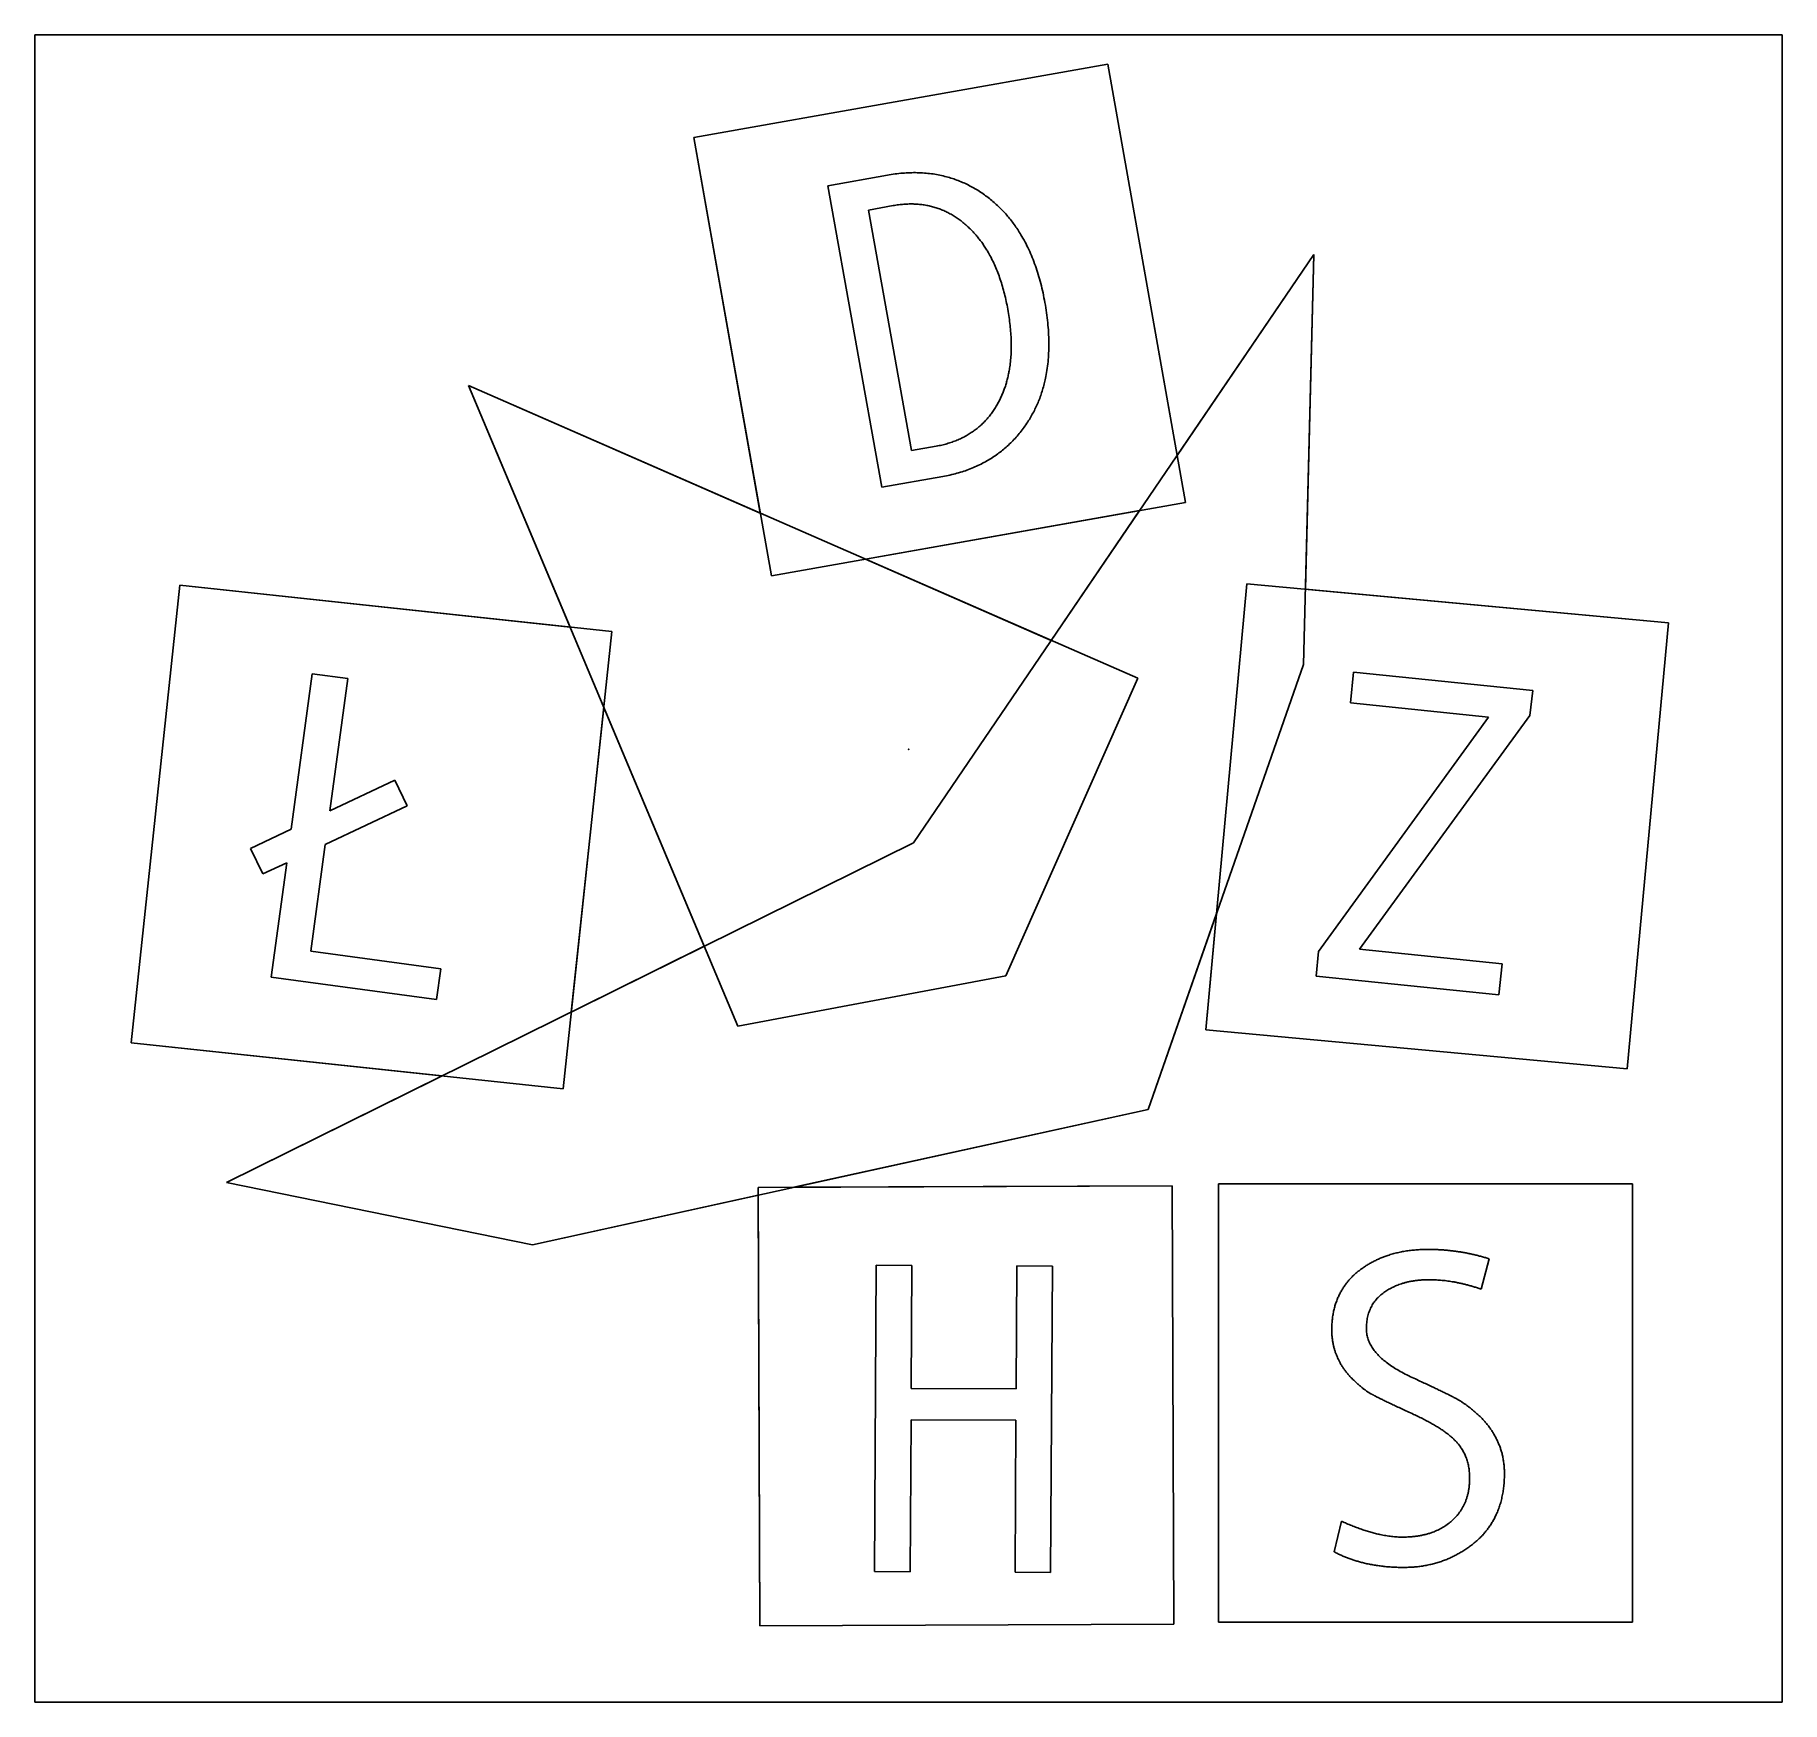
# Model space of a CAD drawing. Header units: centimetres. Extents: x -0.55 to 0.55, y -0.6 to 0.45.
import ezdxf

# ---------------------------------------------------------------- set-up
doc = ezdxf.new("R2010")
doc.units = ezdxf.units.CM
doc.header["$MEASUREMENT"] = 0
doc.layers.add('LDZ_Logo v3_Sketch1', color=7, linetype='Continuous')
doc.layers.add('LDZ_Logo v3_Sketch2', color=7, linetype='Continuous')

msp = doc.modelspace()

# ---------------------------------------------------------------- linework, layer by layer
at = {"layer": 'LDZ_Logo v3_Sketch1'}
for p, q in [((-0.1352, 0.3855), (0.1255, 0.4316)), ((0.1255, 0.4316), (0.1743, 0.1555)), ((-0.0863, 0.1094), (-0.1352, 0.3855)), ((-0.0507, 0.355), (-0.0133, 0.3617)), ((-0.0167, 0.1651), (-0.0507, 0.355)), ((-0.0096, 0.3425), (-0.0252, 0.3397)), ((-0.0252, 0.3397), (0.0019, 0.1883)), ((0.0031, -0.0588), (0.2553, 0.3117)), ((0.2553, 0.3117), (0.2487, 0.0534)), ((-0.1075, -0.1744), (-0.2771, 0.2293)), ((-0.2771, 0.2293), (0.1444, 0.0449)), ((0.0019, 0.1883), (0.0175, 0.191)), ((0.0216, 0.1719), (-0.0167, 0.1651)), ((0.1743, 0.1555), (-0.0863, 0.1094)), ((-0.4895, -0.1847), (-0.4587, 0.1034)), ((-0.4587, 0.1034), (-0.1867, 0.0743)), ((0.1871, -0.1767), (0.2131, 0.1043)), ((0.2131, 0.1043), (0.4784, 0.0798)), ((0.4784, 0.0798), (0.4525, -0.2012)), ((-0.1867, 0.0743), (-0.2175, -0.2138)), ((-0.3886, -0.0502), (-0.3754, 0.0477)), ((-0.3754, 0.0477), (-0.3531, 0.0447)), ((-0.3531, 0.0447), (-0.3644, -0.0387)), ((0.1444, 0.0449), (0.0613, -0.1427)), ((0.2487, 0.0534), (0.1508, -0.2267)), ((0.2782, 0.0293), (0.2802, 0.0487)), ((0.2802, 0.0487), (0.393, 0.0372)), ((0.393, 0.0372), (0.3913, 0.0213)), ((0.3651, 0.0204), (0.2782, 0.0293)), ((0.2582, -0.1272), (0.3651, 0.0204)), ((0.3913, 0.0213), (0.284, -0.1259)), ((-0.3644, -0.0387), (-0.3235, -0.0194)), ((-0.3235, -0.0194), (-0.3157, -0.0355)), ((-0.3157, -0.0355), (-0.3673, -0.0599)), ((-0.4142, -0.0624), (-0.3886, -0.0502)), ((-0.4293, -0.2728), (0.0031, -0.0588)), ((-0.4065, -0.0783), (-0.4142, -0.0624)), ((-0.3673, -0.0599), (-0.3763, -0.1271)), ((-0.3914, -0.0714), (-0.4065, -0.0783)), ((-0.4012, -0.1435), (-0.3914, -0.0714)), ((-0.3763, -0.1271), (-0.2945, -0.1381)), ((0.2566, -0.1428), (0.2582, -0.1272)), ((0.284, -0.1259), (0.3737, -0.1351)), ((-0.2945, -0.1381), (-0.2971, -0.1575)), ((0.0613, -0.1427), (-0.1075, -0.1744)), ((0.3717, -0.1546), (0.2566, -0.1428)), ((0.3737, -0.1351), (0.3717, -0.1546)), ((-0.2971, -0.1575), (-0.4012, -0.1435)), ((-0.2175, -0.2138), (-0.4895, -0.1847)), ((0.4525, -0.2012), (0.1871, -0.1767)), ((0.1508, -0.2267), (-0.2367, -0.3121)), ((-0.2367, -0.3121), (-0.4293, -0.2728)), ((-0.0946, -0.2759), (0.166, -0.2749)), ((0.166, -0.2749), (0.167, -0.5509)), ((0.1952, -0.2735), (0.4559, -0.2736)), ((0.1952, -0.5496), (0.1952, -0.2735)), ((0.4559, -0.2736), (0.4558, -0.5496)), ((-0.0936, -0.5519), (-0.0946, -0.2759)), ((-0.0214, -0.5177), (-0.0203, -0.3248)), ((-0.0203, -0.3248), (0.0021, -0.325)), ((0.0021, -0.325), (0.0017, -0.4025)), ((0.0677, -0.4028), (0.0682, -0.3253)), ((0.0682, -0.3253), (0.0906, -0.3255)), ((0.0906, -0.3255), (0.0895, -0.5184)), ((0.3656, -0.3208), (0.3605, -0.3399)), ((0.0017, -0.4025), (0.0677, -0.4028)), ((0.0016, -0.4222), (0.0011, -0.5179)), ((0.0676, -0.4225), (0.0016, -0.4222)), ((0.0671, -0.5182), (0.0676, -0.4225)), ((0.268, -0.5054), (0.2726, -0.4861)), ((0.0011, -0.5179), (-0.0214, -0.5177)), ((0.0895, -0.5184), (0.0671, -0.5182)), ((0.4558, -0.5496), (0.1952, -0.5496)), ((0.167, -0.5509), (-0.0936, -0.5519))]:
    msp.add_line(p, q, dxfattribs=at)
for points in [[(-0.0133, 0.3617), (0.024, 0.3683), (0.051, 0.3469)], [(0.0367, 0.3298), (0.0173, 0.3473), (-0.0096, 0.3425)], [(0.051, 0.3469), (0.078, 0.3256), (0.0859, 0.2814)], [(0.0625, 0.2772), (0.0562, 0.3124), (0.0367, 0.3298)], [(0.0567, 0.2188), (0.0689, 0.2416), (0.0625, 0.2772)], [(0.0859, 0.2814), (0.094, 0.2361), (0.0756, 0.2071)], [(0.0175, 0.191), (0.0446, 0.1959), (0.0567, 0.2188)], [(0.0756, 0.2071), (0.0573, 0.1783), (0.0216, 0.1719)], [(0.2837, -0.3283), (0.3009, -0.3149), (0.3273, -0.3149)], [(0.3273, -0.3149), (0.3466, -0.3149), (0.3656, -0.3208)], [(0.2665, -0.3656), (0.2665, -0.3417), (0.2837, -0.3283)], [(0.3279, -0.334), (0.3104, -0.334), (0.2993, -0.3421)], [(0.3605, -0.3399), (0.3433, -0.334), (0.3279, -0.334)], [(0.2993, -0.3421), (0.2883, -0.35), (0.2883, -0.3648)], [(0.2698, -0.3823), (0.2665, -0.3747), (0.2665, -0.3656)], [(0.2883, -0.3648), (0.2883, -0.3823), (0.3172, -0.3956)], [(0.2791, -0.3961), (0.273, -0.39), (0.2698, -0.3823)], [(0.3172, -0.3956), (0.3385, -0.4054), (0.3454, -0.4092)], [(0.2911, -0.4058), (0.2851, -0.4023), (0.2791, -0.3961)], [(0.318, -0.4188), (0.2972, -0.4092), (0.2911, -0.4058)], [(0.3454, -0.4092), (0.3523, -0.4131), (0.3594, -0.4198)], [(0.3458, -0.4371), (0.3383, -0.4281), (0.318, -0.4188)], [(0.3594, -0.4198), (0.3666, -0.4265), (0.3708, -0.4356)], [(0.3533, -0.4589), (0.3533, -0.446), (0.3458, -0.4371)], [(0.3708, -0.4356), (0.3752, -0.4447), (0.3752, -0.456)], [(0.3417, -0.4862), (0.3533, -0.4762), (0.3533, -0.4589)], [(0.3752, -0.456), (0.3752, -0.4842), (0.3562, -0.4998)], [(0.2726, -0.4861), (0.2946, -0.4961), (0.311, -0.4961)], [(0.311, -0.4961), (0.3302, -0.4961), (0.3417, -0.4862)], [(0.3116, -0.5152), (0.2867, -0.5152), (0.268, -0.5054)], [(0.3562, -0.4998), (0.3373, -0.5152), (0.3116, -0.5152)]]:
    msp.add_open_spline(points, degree=2, dxfattribs=at)
msp.add_point((0, 0), dxfattribs=at)
at = {"layer": 'LDZ_Logo v3_Sketch2'}
for p, q in [((0.55, 0.45, -0.05), (-0.55, 0.45, -0.05)), ((-0.55, 0.45, -0.05), (-0.55, -0.6, -0.05)), ((0.55, -0.6, -0.05), (0.55, 0.45, -0.05)), ((-0.1352, 0.3855, -0.05), (0.1255, 0.4316, -0.05)), ((0.1255, 0.4316, -0.05), (0.1691, 0.1851, -0.05)), ((-0.0933, 0.1489, -0.05), (-0.1352, 0.3855, -0.05)), ((-0.0096, 0.3425, -0.05), (-0.0252, 0.3397, -0.05)), ((-0.0252, 0.3397, -0.05), (0.0019, 0.1883, -0.05)), ((0.1691, 0.1851, -0.05), (0.2553, 0.3117, -0.05)), ((0.2553, 0.3117, -0.05), (0.2499, 0.1009, -0.05)), ((-0.2131, 0.0771, -0.05), (-0.2771, 0.2293, -0.05)), ((-0.2771, 0.2293, -0.05), (-0.0933, 0.1489, -0.05)), ((0.0019, 0.1883, -0.05), (0.0175, 0.191, -0.05)), ((0.1455, 0.1504, -0.05), (-0.027, 0.1199, -0.05)), ((0.0899, 0.0687, -0.05), (0.1455, 0.1504, -0.05)), ((-0.027, 0.1199, -0.05), (0.0899, 0.0687, -0.05)), ((-0.4895, -0.1847, -0.05), (-0.4587, 0.1034, -0.05)), ((-0.4587, 0.1034, -0.05), (-0.2131, 0.0771, -0.05)), ((0.2499, 0.1009, -0.05), (0.4784, 0.0798, -0.05)), ((0.4784, 0.0798, -0.05), (0.4525, -0.2012, -0.05)), ((-0.1918, 0.0264, -0.05), (-0.2123, -0.1654, -0.05)), ((-0.1287, -0.124, -0.05), (-0.1918, 0.0264, -0.05)), ((0.1939, -0.1034, -0.05), (0.1508, -0.2267, -0.05)), ((0.1871, -0.1767, -0.05), (0.1939, -0.1034, -0.05)), ((-0.2123, -0.1654, -0.05), (-0.1287, -0.124, -0.05)), ((-0.2936, -0.2056, -0.05), (-0.4895, -0.1847, -0.05)), ((0.4525, -0.2012, -0.05), (0.1871, -0.1767, -0.05)), ((-0.4293, -0.2728, -0.05), (-0.2936, -0.2056, -0.05)), ((0.1508, -0.2267, -0.05), (-0.0721, -0.2758, -0.05)), ((-0.2367, -0.3121, -0.05), (-0.4293, -0.2728, -0.05)), ((-0.0721, -0.2758, -0.05), (0.166, -0.2749, -0.05)), ((0.166, -0.2749, -0.05), (0.167, -0.5509, -0.05)), ((-0.0946, -0.2808, -0.05), (-0.2367, -0.3121, -0.05)), ((-0.0936, -0.5519, -0.05), (-0.0946, -0.2808, -0.05)), ((0.167, -0.5509, -0.05), (-0.0936, -0.5519, -0.05)), ((-0.55, -0.6, -0.05), (0.55, -0.6, -0.05))]:
    msp.add_line(p, q, dxfattribs=at)
for points in [[(0.0367, 0.3298, -0.05), (0.0173, 0.3473, -0.05), (-0.0096, 0.3425, -0.05)], [(0.0625, 0.2772, -0.05), (0.0562, 0.3124, -0.05), (0.0367, 0.3298, -0.05)], [(0.0567, 0.2188, -0.05), (0.0689, 0.2416, -0.05), (0.0625, 0.2772, -0.05)], [(0.0175, 0.191, -0.05), (0.0446, 0.1959, -0.05), (0.0567, 0.2188, -0.05)]]:
    msp.add_open_spline(points, degree=2, dxfattribs=at)
msp.add_point((0, 0, -0.05), dxfattribs=at)

doc.saveas('drawing.dxf')
